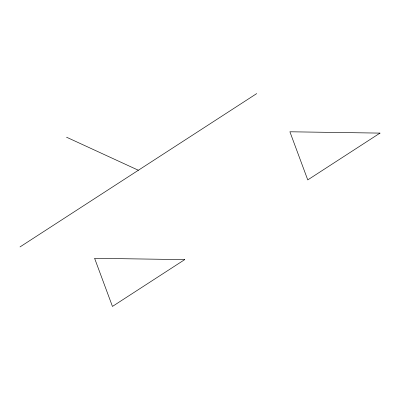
<?xml version="1.0" encoding="UTF-8"?>
<svg xmlns="http://www.w3.org/2000/svg" width="400" height="400" viewBox="0 0 400 400"><rect width="100%" height="100%" fill="white"/><g stroke="black" fill="none" stroke-linecap="round" stroke-linejoin="round"><path stroke-width="0.6" d="M20 246.93L256.73 93.575M66.525 137.2L138.365 170.25M184.695 259.625L112.45 306.425L94.595 258.3L184.695 259.625M380 133.105L307.755 179.905L289.9 131.78L380 133.105"/></g></svg>
